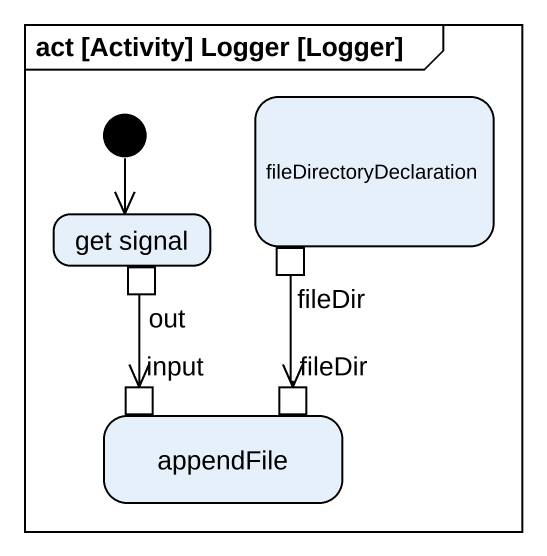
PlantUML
@startuml
mainframe act [Activity] Logger [Logger]
hide empty description
state fileDirectoryDeclaration {
  state fileDir <<outputPin>>
}
state "get signal" as get_signal {
  state out <<outputPin>>
}
state appendFile {
  state input <<inputPin>>
  state "fileDir" as fileDir_2 <<inputPin>>
}
[*] --> get_signal
out --> input
fileDir --> fileDir_2
@enduml
